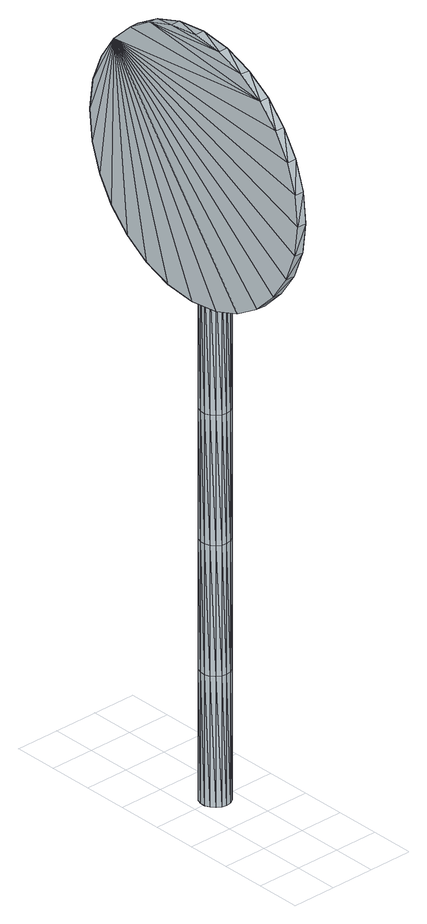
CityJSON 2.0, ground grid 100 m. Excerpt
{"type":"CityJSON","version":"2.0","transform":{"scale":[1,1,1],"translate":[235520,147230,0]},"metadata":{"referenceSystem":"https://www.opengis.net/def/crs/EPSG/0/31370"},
"CityObjects":{
"object1":{"type":"GenericCityObject","attributes":{"cluster":72,"mean_distance_to_centroid":0.162,"new_centroid_x":235467.97,"new_centroid_y":147611.99,"mean_distance_to_camera":8.12,"H1":0,"H2":0,"Z_final":109.22,"cluster2":-1,"proj_x":235473.38,"proj_y":147612.91,"id_line":52489,"bearing_l":170.42,"distance":5.49,"orientation":"right","G_obj":170.42},"geometry":[{"type":"MultiSurface","lod":"2","boundaries":[[[0,1,2]],[[2,1,3]],[[3,1,4]],[[4,1,5]],[[5,1,6]],[[1,7,6]],[[1,8,7]],[[1,9,8]],[[1,10,9]],[[1,11,10]],[[1,12,11]],[[1,13,12]],[[1,14,13]],[[15,14,1]],[[16,15,1]],[[17,16,1]],[[18,17,1]],[[0,18,1]],[[19,20,0]],[[19,0,2]],[[21,19,2]],[[21,2,3]],[[21,3,22]],[[22,3,4]],[[22,4,23]],[[23,4,5]],[[23,5,24]],[[24,5,6]],[[24,6,25]],[[25,6,7]],[[25,7,26]],[[26,7,8]],[[26,8,27]],[[8,9,27]],[[27,9,28]],[[9,10,28]],[[10,29,28]],[[10,11,29]],[[11,30,29]],[[11,12,30]],[[30,12,31]],[[31,12,13]],[[31,13,32]],[[32,13,14]],[[32,14,33]],[[33,14,15]],[[33,15,34]],[[34,15,16]],[[34,16,35]],[[35,16,17]],[[36,35,17]],[[18,36,17]],[[20,36,18]],[[20,18,0]],[[37,38,20]],[[37,20,19]],[[39,37,19]],[[21,39,19]],[[39,21,40]],[[40,21,22]],[[40,22,41]],[[41,22,23]],[[41,23,42]],[[42,23,24]],[[42,24,43]],[[43,24,25]],[[43,25,44]],[[44,25,26]],[[26,45,44]],[[26,27,45]],[[27,46,45]],[[27,28,46]],[[28,47,46]],[[28,29,47]],[[47,29,48]],[[29,30,48]],[[48,30,49]],[[49,30,31]],[[49,31,50]],[[50,31,32]],[[50,32,51]],[[51,32,33]],[[51,33,52]],[[52,33,34]],[[52,34,53]],[[53,34,35]],[[54,53,35]],[[54,35,36]],[[38,54,36]],[[38,36,20]],[[55,56,38]],[[55,38,37]],[[57,55,37]],[[57,37,39]],[[57,39,58]],[[58,39,40]],[[58,40,59]],[[59,40,41]],[[59,41,60]],[[60,41,42]],[[60,42,61]],[[61,42,43]],[[61,43,62]],[[62,43,44]],[[44,63,62]],[[44,45,63]],[[45,64,63]],[[45,46,64]],[[46,65,64]],[[46,47,65]],[[47,66,65]],[[47,48,66]],[[66,48,67]],[[67,48,49]],[[67,49,68]],[[68,49,50]],[[68,50,69]],[[69,50,51]],[[69,51,70]],[[70,51,52]],[[70,52,71]],[[71,52,53]],[[72,71,53]],[[72,53,54]],[[56,72,54]],[[56,54,38]],[[73,74,56]],[[73,56,55]],[[75,73,55]],[[75,55,57]],[[75,57,76]],[[76,57,58]],[[76,58,77]],[[77,58,59]],[[77,59,78]],[[78,59,60]],[[78,60,79]],[[79,60,61]],[[79,61,80]],[[80,61,62]],[[62,81,80]],[[62,63,81]],[[63,82,81]],[[63,64,82]],[[64,83,82]],[[64,65,83]],[[65,84,83]],[[65,66,84]],[[84,66,85]],[[85,66,67]],[[85,67,86]],[[86,67,68]],[[86,68,87]],[[87,68,69]],[[87,69,88]],[[88,69,70]],[[88,70,89]],[[89,70,71]],[[90,89,71]],[[90,71,72]],[[74,90,72]],[[74,72,56]],[[91,92,74]],[[91,74,73]],[[93,91,73]],[[93,73,75]],[[93,75,94]],[[94,75,76]],[[94,76,95]],[[95,76,77]],[[95,77,96]],[[96,77,78]],[[96,78,97]],[[97,78,79]],[[97,79,98]],[[98,79,80]],[[80,99,98]],[[80,81,99]],[[81,100,99]],[[81,82,100]],[[82,101,100]],[[82,83,101]],[[83,102,101]],[[83,84,102]],[[102,84,103]],[[103,84,85]],[[103,85,104]],[[104,85,86]],[[104,86,105]],[[105,86,87]],[[105,87,106]],[[106,87,88]],[[106,88,107]],[[107,88,89]],[[108,107,89]],[[108,89,90]],[[92,108,90]],[[92,90,74]],[[92,91,109]],[[91,93,109]],[[93,94,109]],[[94,95,109]],[[95,96,109]],[[109,96,97]],[[109,97,98]],[[109,98,99]],[[109,99,100]],[[109,100,101]],[[109,101,102]],[[109,102,103]],[[109,103,104]],[[105,109,104]],[[106,109,105]],[[107,109,106]],[[108,109,107]],[[92,109,108]],[[110,111,112]],[[113,112,114]],[[115,112,113]],[[116,112,115]],[[117,112,116]],[[118,112,117]],[[119,112,118]],[[120,112,119]],[[121,112,120]],[[122,112,121]],[[122,123,112]],[[123,110,112]],[[111,124,112]],[[124,125,112]],[[125,126,112]],[[126,127,112]],[[127,128,112]],[[128,129,112]],[[129,130,112]],[[130,131,112]],[[112,131,132]],[[131,133,132]],[[131,134,133]],[[133,134,135]],[[133,135,136]],[[135,137,136]],[[133,136,138]],[[136,139,138]],[[136,137,139]],[[137,140,139]],[[137,135,140]],[[135,141,140]],[[135,134,141]],[[134,142,141]],[[134,131,142]],[[131,143,142]],[[131,130,143]],[[143,130,144]],[[144,130,129]],[[144,129,145]],[[145,129,128]],[[145,128,146]],[[146,127,147]],[[147,127,126]],[[147,126,148]],[[148,126,125]],[[148,125,149]],[[149,125,124]],[[150,149,124]],[[150,124,111]],[[151,150,111]],[[151,111,110]],[[152,151,110]],[[152,110,123]],[[146,128,127]],[[153,123,122]],[[154,153,122]],[[154,122,121]],[[155,154,121]],[[155,121,120]],[[156,155,120]],[[156,120,119]],[[157,156,119]],[[157,119,118]],[[157,118,158]],[[158,118,117]],[[158,117,159]],[[153,152,123]],[[159,117,116]],[[159,116,160]],[[160,116,115]],[[160,115,161]],[[161,115,113]],[[161,113,162]],[[162,113,114]],[[162,114,163]],[[163,114,112]],[[163,112,164]],[[164,112,132]],[[132,165,164]],[[132,133,165]],[[133,138,165]],[[138,139,140]],[[161,162,163]],[[160,161,163]],[[159,160,163]],[[158,159,163]],[[157,158,163]],[[156,157,163]],[[155,156,163]],[[154,155,163]],[[153,154,163]],[[153,163,152]],[[152,163,151]],[[151,163,150]],[[150,163,149]],[[149,163,148]],[[148,163,147]],[[147,163,146]],[[146,163,145]],[[145,163,144]],[[144,163,143]],[[143,163,142]],[[163,164,142]],[[142,164,165]],[[142,165,141]],[[165,140,141]],[[165,138,140]],[[166,167,168]],[[168,167,169]],[[170,168,169]],[[170,169,171]],[[170,171,172]],[[172,171,173]],[[172,173,174]],[[174,173,175]],[[174,175,176]],[[176,175,177]],[[176,177,178]],[[178,177,179]],[[178,179,180]],[[180,179,181]],[[180,181,182]],[[182,181,183]],[[182,183,184]],[[184,183,185]],[[184,185,186]],[[186,185,187]],[[186,187,188]],[[188,187,189]],[[188,189,190]],[[190,189,191]],[[192,190,191]],[[192,191,193]],[[194,192,193]],[[194,193,195]],[[196,194,195]],[[196,195,197]],[[198,196,197]],[[198,197,199]],[[200,198,199]],[[200,199,201]],[[202,200,201]],[[202,201,203]],[[204,202,203]],[[204,203,205]],[[206,204,205]],[[206,205,207]],[[208,206,207]],[[208,207,209]],[[210,208,209]],[[210,209,211]],[[212,210,211]],[[212,211,213]],[[214,212,213]],[[214,213,215]],[[216,214,215]],[[216,215,217]],[[216,217,218]],[[218,217,219]],[[218,219,220]],[[220,219,221]],[[220,221,222]],[[222,221,223]],[[222,223,224]],[[224,223,225]],[[224,225,226]],[[226,225,227]],[[226,227,228]],[[228,227,229]],[[228,229,230]],[[230,229,231]],[[230,231,232]],[[232,231,233]],[[232,233,234]],[[234,233,235]],[[234,235,236]],[[236,235,237]],[[236,237,238]],[[238,237,239]],[[240,238,239]],[[240,239,241]],[[240,241,242]],[[242,241,243]],[[243,244,242]],[[243,245,244]],[[244,245,246]],[[246,245,247]],[[246,247,248]],[[248,247,249]],[[248,249,250]],[[250,249,251]],[[250,251,252]],[[252,251,253]],[[252,253,254]],[[254,253,255]],[[254,255,256]],[[256,255,257]],[[256,257,258]],[[258,257,259]],[[258,259,260]],[[260,259,261]],[[260,261,262]],[[262,261,263]],[[262,263,264]],[[264,263,265]],[[264,265,266]],[[266,265,267]],[[266,267,268]],[[268,267,269]],[[269,270,268]],[[269,271,270]],[[271,272,270]],[[271,273,272]],[[273,274,272]],[[273,275,274]],[[275,276,274]],[[275,277,276]],[[277,278,276]],[[277,279,278]],[[279,280,278]],[[279,281,280]],[[281,282,280]],[[281,283,282]],[[283,284,282]],[[283,285,284]],[[285,286,284]],[[285,287,286]],[[287,288,286]],[[287,289,288]],[[289,290,288]],[[289,291,290]],[[290,291,292]],[[292,291,293]],[[292,293,294]],[[294,293,295]],[[294,295,296]],[[296,295,297]],[[296,297,298]],[[298,297,299]],[[298,299,300]],[[300,299,301]],[[300,301,302]],[[302,301,303]],[[302,303,304]],[[304,303,305]],[[304,305,306]],[[306,305,307]],[[306,307,308]],[[308,307,309]],[[308,309,310]],[[310,309,311]],[[310,311,312]],[[312,311,313]],[[313,166,312]],[[313,167,166]],[[169,167,313]],[[169,313,171]],[[171,313,311]],[[173,171,311]],[[173,311,309]],[[175,173,309]],[[175,309,307]],[[177,175,307]],[[177,307,305]],[[179,177,305]],[[179,305,303]],[[181,179,303]],[[181,303,301]],[[183,181,301]],[[183,301,299]],[[183,299,297]],[[185,183,297]],[[185,297,295]],[[187,185,295]],[[187,295,293]],[[189,187,293]],[[189,293,291]],[[189,291,289]],[[189,289,287]],[[191,189,287]],[[191,287,285]],[[193,191,285]],[[195,193,285]],[[195,285,283]],[[197,195,283]],[[199,197,283]],[[201,199,283]],[[201,283,281]],[[203,201,281]],[[205,203,281]],[[205,281,279]],[[205,279,207]],[[207,279,209]],[[209,279,277]],[[209,277,211]],[[211,277,275]],[[211,275,213]],[[213,275,273]],[[213,273,215]],[[215,273,271]],[[215,271,217]],[[217,271,219]],[[219,271,269]],[[219,269,221]],[[221,269,223]],[[223,269,267]],[[223,267,225]],[[225,267,265]],[[225,265,227]],[[227,265,263]],[[227,263,229]],[[229,263,261]],[[229,261,231]],[[231,261,259]],[[231,259,257]],[[231,257,233]],[[233,257,255]],[[233,255,235]],[[235,255,253]],[[235,253,237]],[[253,251,237]],[[237,251,249]],[[237,249,239]],[[249,247,239]],[[239,247,245]],[[239,245,241]],[[241,245,243]],[[240,242,244]],[[168,312,166]],[[170,312,168]],[[170,310,312]],[[172,310,170]],[[172,308,310]],[[174,308,172]],[[174,306,308]],[[176,306,174]],[[176,304,306]],[[178,304,176]],[[178,302,304]],[[180,302,178]],[[180,300,302]],[[182,300,180]],[[182,298,300]],[[182,296,298]],[[184,296,182]],[[184,294,296]],[[186,294,184]],[[186,292,294]],[[188,292,186]],[[188,290,292]],[[188,288,290]],[[188,286,288]],[[190,286,188]],[[190,284,286]],[[192,284,190]],[[194,284,192]],[[194,282,284]],[[196,282,194]],[[198,282,196]],[[200,282,198]],[[200,280,282]],[[202,280,200]],[[204,280,202]],[[204,278,280]],[[204,206,278]],[[206,208,278]],[[208,276,278]],[[208,210,276]],[[210,274,276]],[[210,212,274]],[[212,272,274]],[[212,214,272]],[[214,270,272]],[[214,216,270]],[[216,218,270]],[[218,268,270]],[[218,220,268]],[[220,222,268]],[[222,266,268]],[[222,224,266]],[[224,264,266]],[[224,226,264]],[[226,262,264]],[[226,228,262]],[[228,260,262]],[[228,230,260]],[[230,258,260]],[[230,256,258]],[[230,232,256]],[[232,254,256]],[[232,234,254]],[[234,252,254]],[[234,236,252]],[[252,236,250]],[[236,248,250]],[[236,238,248]],[[248,238,246]],[[238,244,246]],[[238,240,244]],[[314,315,316]],[[316,315,317]],[[318,316,317]],[[318,317,319]],[[318,319,320]],[[320,319,321]],[[320,321,322]],[[322,321,323]],[[322,323,324]],[[324,323,325]],[[324,325,326]],[[326,325,327]],[[326,327,328]],[[328,327,329]],[[328,329,330]],[[330,329,331]],[[330,331,332]],[[332,331,333]],[[332,333,334]],[[334,333,335]],[[334,335,336]],[[336,335,337]],[[336,337,338]],[[338,337,339]],[[340,338,339]],[[340,339,341]],[[342,340,341]],[[342,341,343]],[[344,342,343]],[[344,343,345]],[[346,344,345]],[[346,345,347]],[[348,346,347]],[[348,347,349]],[[350,348,349]],[[350,349,351]],[[352,350,351]],[[352,351,353]],[[354,352,353]],[[354,353,355]],[[356,354,355]],[[356,355,357]],[[358,356,357]],[[358,357,359]],[[360,358,359]],[[360,359,361]],[[362,360,361]],[[362,361,363]],[[364,362,363]],[[364,363,365]],[[364,365,366]],[[366,365,367]],[[366,367,368]],[[368,367,369]],[[368,369,370]],[[370,369,371]],[[370,371,372]],[[372,371,373]],[[372,373,374]],[[374,373,375]],[[374,375,376]],[[376,375,377]],[[376,377,378]],[[378,377,379]],[[378,379,380]],[[380,379,381]],[[380,381,382]],[[382,381,383]],[[382,383,384]],[[384,383,385]],[[384,385,386]],[[386,385,387]],[[388,386,387]],[[388,387,389]],[[388,389,390]],[[390,389,391]],[[391,392,390]],[[391,393,392]],[[392,393,394]],[[394,393,395]],[[394,395,396]],[[396,395,397]],[[396,397,398]],[[398,397,399]],[[398,399,400]],[[400,399,401]],[[400,401,402]],[[402,401,403]],[[402,403,404]],[[404,403,405]],[[404,405,406]],[[406,405,407]],[[406,407,408]],[[408,407,409]],[[408,409,410]],[[410,409,411]],[[410,411,412]],[[412,411,413]],[[412,413,414]],[[414,413,415]],[[414,415,416]],[[416,415,417]],[[417,418,416]],[[417,419,418]],[[419,420,418]],[[419,421,420]],[[421,422,420]],[[421,423,422]],[[423,424,422]],[[423,425,424]],[[425,426,424]],[[425,427,426]],[[427,428,426]],[[427,429,428]],[[429,430,428]],[[429,431,430]],[[431,432,430]],[[431,433,432]],[[433,434,432]],[[433,435,434]],[[435,436,434]],[[435,437,436]],[[437,438,436]],[[437,439,438]],[[438,439,440]],[[440,439,441]],[[440,441,442]],[[442,441,443]],[[442,443,444]],[[444,443,445]],[[444,445,446]],[[446,445,447]],[[446,447,448]],[[448,447,449]],[[448,449,450]],[[450,449,451]],[[450,451,452]],[[452,451,453]],[[452,453,454]],[[454,453,455]],[[454,455,456]],[[456,455,457]],[[456,457,458]],[[458,457,459]],[[458,459,460]],[[460,459,461]],[[461,314,460]],[[461,315,314]],[[317,315,461]],[[317,461,319]],[[319,461,459]],[[321,319,459]],[[321,459,457]],[[323,321,457]],[[323,457,455]],[[325,323,455]],[[325,455,453]],[[327,325,453]],[[327,453,451]],[[329,327,451]],[[329,451,449]],[[331,329,449]],[[331,449,447]],[[331,447,445]],[[333,331,445]],[[333,445,443]],[[335,333,443]],[[335,443,441]],[[337,335,441]],[[337,441,439]],[[337,439,437]],[[337,437,435]],[[339,337,435]],[[339,435,433]],[[341,339,433]],[[343,341,433]],[[343,433,431]],[[345,343,431]],[[347,345,431]],[[349,347,431]],[[349,431,429]],[[351,349,429]],[[353,351,429]],[[353,429,427]],[[353,427,355]],[[355,427,357]],[[357,427,425]],[[357,425,359]],[[359,425,423]],[[359,423,361]],[[361,423,421]],[[361,421,363]],[[363,421,419]],[[363,419,365]],[[365,419,367]],[[367,419,417]],[[367,417,369]],[[369,417,371]],[[371,417,415]],[[371,415,373]],[[373,415,413]],[[373,413,375]],[[375,413,411]],[[375,411,377]],[[377,411,409]],[[377,409,379]],[[379,409,407]],[[379,407,405]],[[379,405,381]],[[381,405,403]],[[381,403,383]],[[383,403,401]],[[383,401,385]],[[401,399,385]],[[385,399,397]],[[385,397,387]],[[397,395,387]],[[387,395,393]],[[387,393,389]],[[389,393,391]],[[388,390,392]],[[316,460,314]],[[318,460,316]],[[318,458,460]],[[320,458,318]],[[320,456,458]],[[322,456,320]],[[322,454,456]],[[324,454,322]],[[324,452,454]],[[326,452,324]],[[326,450,452]],[[328,450,326]],[[328,448,450]],[[330,448,328]],[[330,446,448]],[[330,444,446]],[[332,444,330]],[[332,442,444]],[[334,442,332]],[[334,440,442]],[[336,440,334]],[[336,438,440]],[[336,436,438]],[[336,434,436]],[[338,434,336]],[[338,432,434]],[[340,432,338]],[[342,432,340]],[[342,430,432]],[[344,430,342]],[[346,430,344]],[[348,430,346]],[[348,428,430]],[[350,428,348]],[[352,428,350]],[[352,426,428]],[[352,354,426]],[[354,356,426]],[[356,424,426]],[[356,358,424]],[[358,422,424]],[[358,360,422]],[[360,420,422]],[[360,362,420]],[[362,418,420]],[[362,364,418]],[[364,366,418]],[[366,416,418]],[[366,368,416]],[[368,370,416]],[[370,414,416]],[[370,372,414]],[[372,412,414]],[[372,374,412]],[[374,410,412]],[[374,376,410]],[[376,408,410]],[[376,378,408]],[[378,406,408]],[[378,404,406]],[[378,380,404]],[[380,402,404]],[[380,382,402]],[[382,400,402]],[[382,384,400]],[[400,384,398]],[[384,396,398]],[[384,386,396]],[[396,386,394]],[[386,392,394]],[[386,388,392]]]}]}
},
"vertices":[
[57,336,2],[57,303,2],[69,334,2],[79,329,2],[86,320,2],[90,309,2],[90,297,2],[86,286,2],[79,277,2],[69,271,2],[57,269,2],[46,271,2],[36,277,2],[28,286,2],[24,297,2],[24,309,2],[28,320,2],[36,329,2],[46,334,2],[69,334,300],[57,336,300],[79,329,300],[86,320,300],[90,309,300],[90,297,300],[86,286,300],[79,277,300],[69,271,300],[57,269,300],[46,271,300],[36,277,300],[28,286,300],[24,297,300],[24,309,300],[28,320,300],[36,329,300],[46,334,300],[69,334,598],[57,336,598],[79,329,598],[86,320,598],[90,309,598],[90,297,598],[86,286,598],[79,277,598],[69,271,598],[57,269,598],[46,271,598],[36,277,598],[28,286,598],[24,297,598],[24,309,598],[28,320,598],[36,329,598],[46,334,598],[69,334,895],[57,336,895],[79,329,895],[86,320,895],[90,309,895],[90,297,895],[86,286,895],[79,277,895],[69,271,895],[57,269,895],[46,271,895],[36,277,895],[28,286,895],[24,297,895],[24,309,895],[28,320,895],[36,329,895],[46,334,895],[69,334,1193],[57,336,1193],[79,329,1193],[86,320,1193],[90,309,1193],[90,297,1193],[86,286,1193],[79,277,1193],[69,271,1193],[57,269,1193],[46,271,1193],[36,277,1193],[28,286,1193],[24,297,1193],[24,309,1193],[28,320,1193],[36,329,1193],[46,334,1193],[69,334,1491],[57,336,1491],[79,329,1491],[86,320,1491],[90,309,1491],[90,297,1491],[86,286,1491],[79,277,1491],[69,271,1491],[57,269,1491],[46,271,1491],[36,277,1491],[28,286,1491],[24,297,1491],[24,309,1491],[28,320,1491],[36,329,1491],[46,334,1491],[57,303,1491],[22,176,1185],[22,120,1221],[31,545,1645],[29,603,1525],[30,580,1589],[28,611,1456],[27,603,1387],[26,580,1324],[24,545,1268],[23,498,1221],[23,442,1185],[22,378,1162],[22,309,1154],[22,240,1162],[23,74,1268],[24,38,1324],[25,15,1387],[26,7,1456],[27,15,1525],[28,38,1589],[29,74,1645],[30,120,1692],[32,498,1692],[32,442,1727],[31,176,1727],[32,240,1750],[32,378,1750],[32,309,1758],[11,378,1750],[11,309,1758],[11,240,1750],[10,177,1728],[9,120,1692],[8,74,1645],[7,38,1589],[6,15,1526],[5,7,1457],[4,15,1387],[3,38,1324],[2,74,1268],[1,121,1221],[1,177,1185],[1,240,1163],[1,309,1155],[1,378,1163],[2,442,1185],[3,498,1221],[4,545,1268],[5,580,1324],[6,603,1387],[7,611,1457],[8,603,1526],[9,580,1589],[10,545,1645],[11,498,1692],[11,442,1728],[14,413,1304],[14,413,1265],[48,412,1304],[48,412,1265],[47,394,1304],[47,394,1265],[69,385,1304],[69,385,1265],[73,384,1304],[73,384,1265],[76,382,1304],[76,382,1265],[80,381,1304],[80,381,1265],[83,379,1304],[83,379,1265],[86,377,1304],[86,377,1265],[90,375,1304],[90,375,1265],[93,372,1304],[93,372,1265],[103,365,1304],[103,365,1265],[105,363,1304],[105,363,1265],[108,360,1304],[108,360,1265],[110,357,1304],[110,357,1265],[111,354,1304],[111,354,1265],[112,351,1304],[112,351,1265],[113,347,1304],[113,347,1265],[113,343,1304],[113,343,1265],[113,308,1304],[113,308,1265],[110,290,1304],[110,290,1265],[109,285,1304],[109,285,1265],[108,280,1304],[108,280,1265],[105,275,1304],[105,275,1265],[103,271,1304],[103,271,1265],[99,267,1304],[99,267,1265],[96,264,1304],[96,264,1265],[92,261,1304],[92,261,1265],[91,261,1304],[91,261,1265],[87,258,1304],[87,258,1265],[82,256,1304],[82,256,1265],[77,254,1304],[77,254,1265],[72,253,1304],[72,253,1265],[67,252,1304],[67,252,1265],[61,251,1304],[61,251,1265],[56,251,1304],[56,251,1265],[44,251,1304],[44,251,1265],[42,226,1304],[42,226,1265],[13,224,1304],[13,224,1265],[14,256,1304],[14,256,1265],[34,270,1304],[34,270,1265],[50,269,1304],[50,269,1265],[54,269,1304],[54,269,1265],[57,269,1304],[57,269,1265],[61,269,1304],[61,269,1265],[64,269,1304],[64,269,1265],[67,270,1304],[67,270,1265],[71,271,1304],[71,271,1265],[74,272,1304],[74,272,1265],[77,273,1304],[77,273,1265],[80,274,1304],[80,274,1265],[82,276,1304],[82,276,1265],[84,279,1304],[84,279,1265],[85,281,1304],[85,281,1265],[86,284,1304],[86,284,1265],[87,287,1304],[87,287,1265],[89,306,1304],[89,306,1265],[89,343,1304],[89,343,1265],[88,346,1304],[88,346,1265],[88,348,1304],[88,348,1265],[87,350,1304],[87,350,1265],[86,352,1304],[86,352,1265],[84,354,1304],[84,354,1265],[83,355,1304],[83,355,1265],[81,356,1304],[81,356,1265],[78,358,1304],[78,358,1265],[76,359,1304],[76,359,1265],[74,360,1304],[74,360,1265],[72,360,1304],[72,360,1265],[69,361,1304],[69,361,1265],[67,362,1304],[67,362,1265],[64,362,1304],[64,362,1265],[44,366,1304],[44,366,1265],[20,380,1304],[20,380,1265],[22,413,1473],[22,413,1434],[56,412,1473],[56,412,1434],[55,394,1473],[55,394,1434],[77,385,1473],[77,385,1434],[81,384,1473],[81,384,1434],[84,382,1473],[84,382,1434],[88,381,1473],[88,381,1434],[91,379,1473],[91,379,1434],[94,377,1473],[94,377,1434],[98,375,1473],[98,375,1434],[101,372,1473],[101,372,1434],[111,365,1473],[111,365,1434],[113,363,1473],[113,363,1434],[116,360,1473],[116,360,1434],[118,357,1473],[118,357,1434],[119,354,1473],[119,354,1434],[120,351,1473],[120,351,1434],[121,347,1473],[121,347,1434],[121,343,1473],[121,343,1434],[121,308,1473],[121,308,1434],[118,290,1473],[118,290,1434],[117,285,1473],[117,285,1434],[116,280,1473],[116,280,1434],[113,275,1473],[113,275,1434],[111,271,1473],[111,271,1434],[107,267,1473],[107,267,1434],[104,264,1473],[104,264,1434],[100,261,1473],[100,261,1434],[99,261,1473],[99,261,1434],[95,258,1473],[95,258,1434],[90,256,1473],[90,256,1434],[85,254,1473],[85,254,1434],[80,253,1473],[80,253,1434],[75,252,1473],[75,252,1434],[70,251,1473],[70,251,1434],[64,251,1473],[64,251,1434],[52,251,1473],[52,251,1434],[50,226,1473],[50,226,1434],[21,224,1473],[21,224,1434],[22,256,1473],[22,256,1434],[42,270,1473],[42,270,1434],[59,269,1473],[59,269,1434],[62,269,1473],[62,269,1434],[65,269,1473],[65,269,1434],[69,269,1473],[69,269,1434],[72,269,1473],[72,269,1434],[75,270,1473],[75,270,1434],[79,271,1473],[79,271,1434],[82,272,1473],[82,272,1434],[85,273,1473],[85,273,1434],[88,274,1473],[88,274,1434],[90,276,1473],[90,276,1434],[92,279,1473],[92,279,1434],[93,281,1473],[93,281,1434],[94,284,1473],[94,284,1434],[95,287,1473],[95,287,1434],[97,306,1473],[97,306,1434],[97,343,1473],[97,343,1434],[96,346,1473],[96,346,1434],[96,348,1473],[96,348,1434],[95,350,1473],[95,350,1434],[94,352,1473],[94,352,1434],[92,354,1473],[92,354,1434],[91,355,1473],[91,355,1434],[89,356,1473],[89,356,1434],[86,358,1473],[86,358,1434],[84,359,1473],[84,359,1434],[82,360,1473],[82,360,1434],[80,360,1473],[80,360,1434],[77,361,1473],[77,361,1434],[75,362,1473],[75,362,1434],[72,362,1473],[72,362,1434],[52,366,1473],[52,366,1434],[28,380,1473],[28,380,1434]
]}
